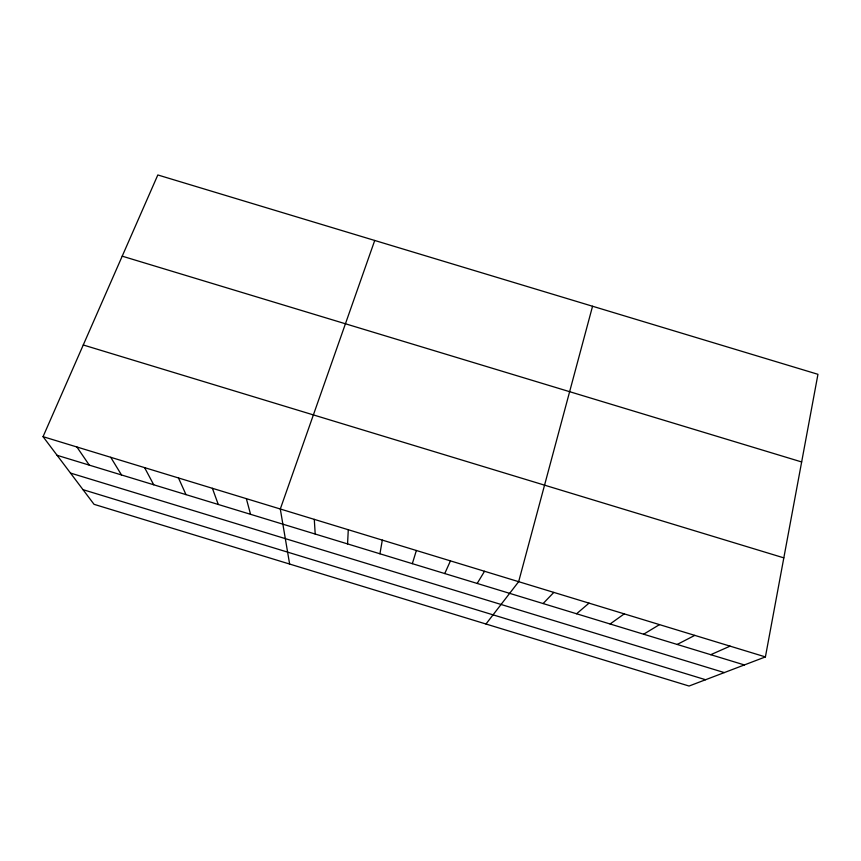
<?xml version="1.0" encoding="UTF-8"?>
<svg xmlns="http://www.w3.org/2000/svg" width="861" height="861" viewBox="0 0 861 861"><rect width="100%" height="100%" fill="white"/><g stroke="black" fill="none" stroke-linecap="round" stroke-linejoin="round"><path stroke-width="1.29" d="M347.564 543.904L348.285 529.73M379.938 553.784L382.316 540.105M765.407 656.911L817.95 374.309L157.821 174.966L43.05 436.667L94.043 504.32L689.058 686.034L765.407 656.911L43.05 436.667M592.551 306.247L518.656 581.681L485.981 624.01M412.333 563.664L416.369 550.491M374.729 240.467L280.299 509.002L289.63 564.052M444.75 573.555L450.443 560.877M477.188 583.446L484.539 571.273M543.108 603.55L553.827 592.4M576.59 613.764L589.032 603.13M610.105 623.988L624.257 613.871M643.63 634.213L659.504 624.623M677.187 644.448L694.784 635.375M710.755 654.694L730.085 646.137M122.208 256.169L801.656 461.959M83.259 344.981L783.822 557.863M57.095 455.308L744.356 664.94M70.494 473.066L724.295 672.592M83 489.661L705.579 679.727M76.877 446.977L89.296 465.123M110.725 457.299L121.509 474.949M144.594 467.631L153.732 484.786M178.485 477.963L185.987 494.623M212.398 488.305L218.263 504.46M246.343 498.648L250.562 514.318M314.287 519.366L315.201 534.035"/></g></svg>
